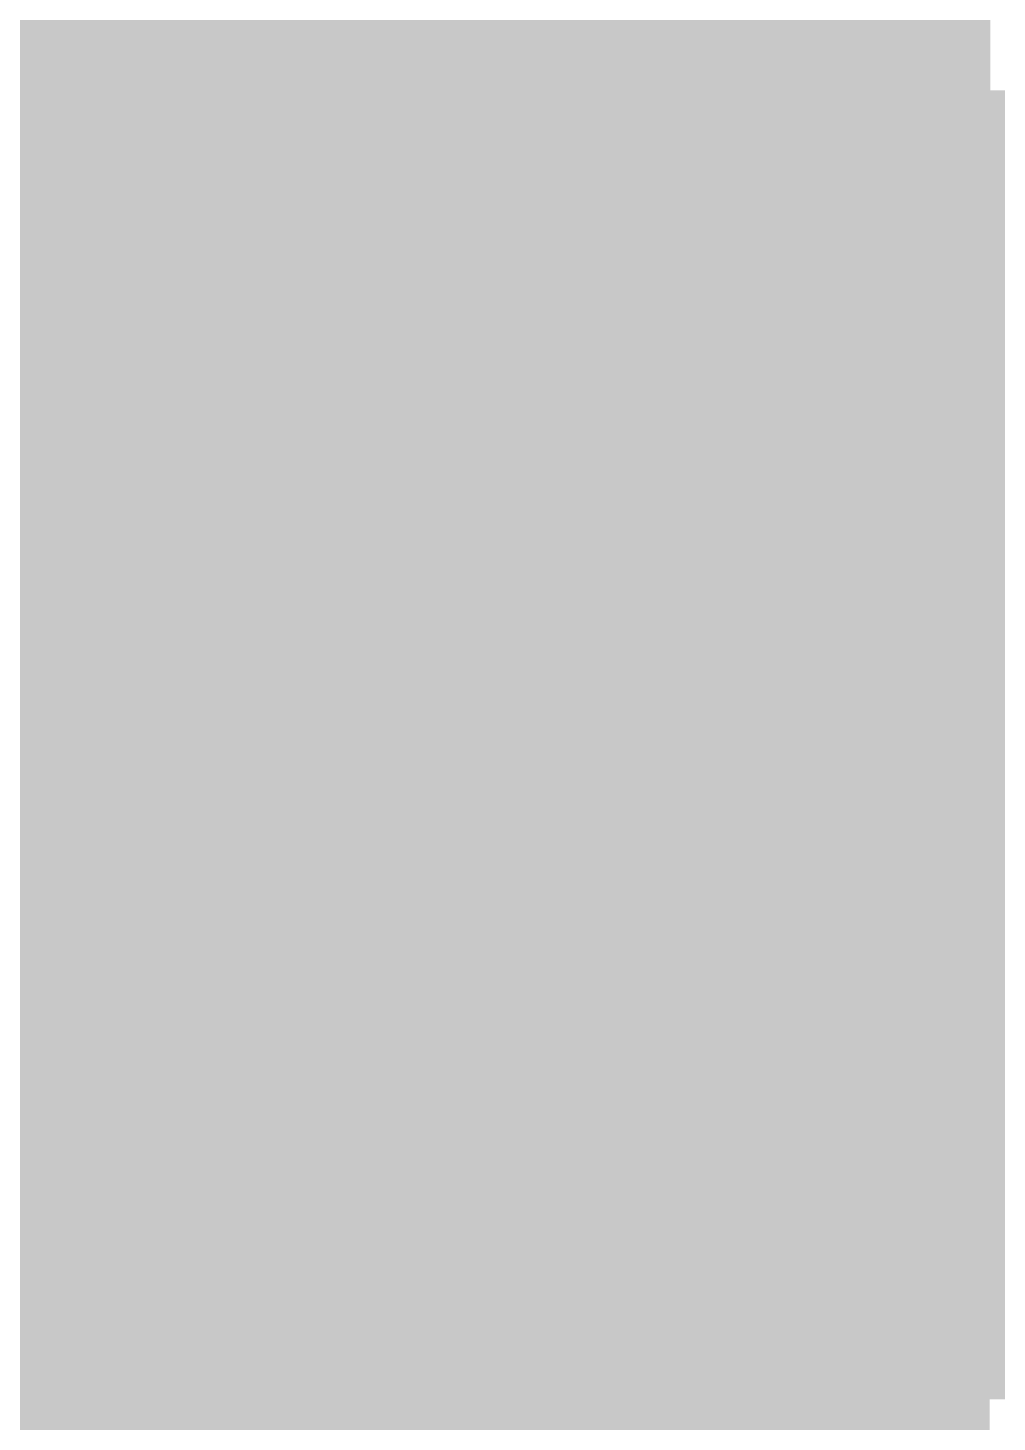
# Model space of a CAD drawing. Header units: inches. Extents: x 267136 to 306747, y 5028981 to 5062930.
# Drawn here: x 299062 to 301891, y 5039943 to 5044012 of the extents above; entities that cross this region are included whole.
import ezdxf

# ---------------------------------------------------------------- set-up
doc = ezdxf.new("R2010")
doc.units = ezdxf.units.IN
doc.header["$MEASUREMENT"] = 0

msp = doc.modelspace()

# ---------------------------------------------------------------- hatches: boundary and pattern name
for points in [[(299430.441, 5043831.078), (299397.898, 5043831.106), (299332.812, 5043831.162), (299267.727, 5043831.219), (299202.641, 5043831.277), (299137.556, 5043831.335), (299072.47, 5043831.395), (299007.385, 5043831.454), (298942.299, 5043831.515), (298942.364, 5043900.972), (298942.45, 5043993.581), (298942.537, 5044086.19), (298942.624, 5044178.8), (299007.706, 5044178.739), (299072.787, 5044178.679), (299137.869, 5044178.62), (299268.033, 5044178.504), (299398.197, 5044178.39), (299430.738, 5044178.363), (299430.659, 5044085.753), (299430.58, 5043993.144), (299430.5, 5043900.535), (299430.441, 5043831.078)], [(299918.583, 5043830.679), (299853.497, 5043830.73), (299788.411, 5043830.781), (299723.326, 5043830.834), (299658.24, 5043830.887), (299593.155, 5043830.94), (299528.069, 5043830.995), (299462.984, 5043831.05), (299430.441, 5043831.078), (299430.5, 5043900.535), (299430.58, 5043993.144), (299430.659, 5044085.753), (299430.738, 5044178.363), (299463.279, 5044178.335), (299593.443, 5044178.225), (299658.525, 5044178.172), (299723.607, 5044178.118), (299853.771, 5044178.014), (299918.853, 5044177.963), (299918.709, 5043992.745), (299918.637, 5043900.135), (299918.583, 5043830.679)], [(300406.724, 5043830.318), (300374.182, 5043830.341), (300309.096, 5043830.387), (300244.01, 5043830.434), (300178.925, 5043830.481), (300113.839, 5043830.53), (300048.754, 5043830.579), (299983.668, 5043830.628), (299918.583, 5043830.679), (299918.637, 5043900.135), (299918.709, 5043992.745), (299918.853, 5044177.963), (299983.935, 5044177.913), (300049.017, 5044177.864), (300114.099, 5044177.814), (300179.181, 5044177.766), (300374.427, 5044177.625), (300406.968, 5044177.603), (300406.903, 5044084.993), (300406.773, 5043899.775), (300406.724, 5043830.318)], [(300894.866, 5043829.995), (300829.78, 5043830.035), (300764.695, 5043830.077), (300699.609, 5043830.119), (300634.524, 5043830.162), (300569.438, 5043830.206), (300504.353, 5043830.25), (300439.267, 5043830.295), (300406.724, 5043830.318), (300406.773, 5043899.775), (300406.903, 5044084.993), (300406.968, 5044177.603), (300439.509, 5044177.58), (300504.591, 5044177.535), (300569.672, 5044177.49), (300699.836, 5044177.404), (300830, 5044177.32), (300895.083, 5044177.279), (300894.909, 5043899.452), (300894.866, 5043829.995)], [(301383.008, 5043829.71), (301350.465, 5043829.727), (301285.379, 5043829.764), (301220.294, 5043829.8), (301155.208, 5043829.838), (301090.123, 5043829.876), (301025.037, 5043829.915), (300959.952, 5043829.954), (300894.866, 5043829.995), (300894.909, 5043899.452), (300895.083, 5044177.279), (300960.165, 5044177.239), (301025.246, 5044177.2), (301090.328, 5044177.161), (301220.492, 5044177.085), (301285.574, 5044177.048), (301383.197, 5044176.994), (301383.146, 5044084.385), (301383.046, 5043899.167), (301383.008, 5043829.71)], [(301871.149, 5043829.463), (301806.064, 5043829.493), (301740.979, 5043829.525), (301675.893, 5043829.557), (301610.807, 5043829.59), (301545.722, 5043829.623), (301480.636, 5043829.657), (301415.551, 5043829.692), (301383.008, 5043829.71), (301383.046, 5043899.167), (301383.146, 5044084.385), (301383.197, 5044176.994), (301415.738, 5044176.977), (301480.82, 5044176.942), (301545.902, 5044176.908), (301676.066, 5044176.842), (301806.23, 5044176.778), (301871.312, 5044176.747), (301871.269, 5044084.138), (301871.225, 5043991.529), (301871.182, 5043898.919), (301871.149, 5043829.463)], [(299430.144, 5043483.793), (299397.599, 5043483.821), (299332.51, 5043483.877), (299267.421, 5043483.935), (299202.331, 5043483.992), (299072.153, 5043484.11), (298941.975, 5043484.23), (298942.018, 5043530.535), (298942.104, 5043623.144), (298942.278, 5043808.362), (298942.299, 5043831.515), (299007.385, 5043831.454), (299072.47, 5043831.395), (299137.556, 5043831.335), (299202.641, 5043831.277), (299267.727, 5043831.219), (299332.812, 5043831.162), (299397.898, 5043831.106), (299430.441, 5043831.078), (299430.421, 5043807.925), (299430.342, 5043715.316), (299430.262, 5043622.707), (299430.183, 5043530.098), (299430.144, 5043483.793)], [(299918.312, 5043483.394), (299853.223, 5043483.445), (299723.045, 5043483.549), (299657.956, 5043483.602), (299592.866, 5043483.656), (299527.777, 5043483.71), (299462.688, 5043483.765), (299430.144, 5043483.793), (299430.183, 5043530.098), (299430.262, 5043622.707), (299430.342, 5043715.316), (299430.421, 5043807.925), (299430.441, 5043831.078), (299462.984, 5043831.05), (299528.069, 5043830.995), (299593.155, 5043830.94), (299658.24, 5043830.887), (299723.326, 5043830.834), (299788.411, 5043830.781), (299918.583, 5043830.679), (299918.564, 5043807.526), (299918.348, 5043529.699), (299918.312, 5043483.394)], [(300406.481, 5043483.033), (300373.937, 5043483.056), (300308.847, 5043483.102), (300243.758, 5043483.149), (300113.58, 5043483.245), (300048.49, 5043483.294), (299918.312, 5043483.394), (299918.348, 5043529.699), (299918.564, 5043807.526), (299918.583, 5043830.679), (299983.668, 5043830.628), (300048.754, 5043830.579), (300113.839, 5043830.53), (300178.925, 5043830.481), (300244.01, 5043830.434), (300309.096, 5043830.387), (300374.182, 5043830.341), (300406.724, 5043830.318), (300406.708, 5043807.165), (300406.578, 5043621.947), (300406.514, 5043529.338), (300406.481, 5043483.033)], [(300894.65, 5043482.71), (300829.561, 5043482.751), (300764.472, 5043482.792), (300699.382, 5043482.835), (300634.293, 5043482.877), (300504.115, 5043482.965), (300439.025, 5043483.01), (300406.481, 5043483.033), (300406.514, 5043529.338), (300406.578, 5043621.947), (300406.708, 5043807.165), (300406.724, 5043830.318), (300439.267, 5043830.295), (300504.353, 5043830.25), (300569.438, 5043830.206), (300634.524, 5043830.162), (300699.609, 5043830.119), (300764.695, 5043830.077), (300829.78, 5043830.035), (300894.866, 5043829.995), (300894.852, 5043806.842), (300894.736, 5043621.624), (300894.679, 5043529.015), (300894.65, 5043482.71)], [(301382.818, 5043482.425), (301350.274, 5043482.443), (301285.185, 5043482.479), (301220.096, 5043482.516), (301155.006, 5043482.553), (301089.917, 5043482.592), (301024.828, 5043482.63), (300894.65, 5043482.71), (300894.679, 5043529.015), (300894.736, 5043621.624), (300894.852, 5043806.842), (300894.866, 5043829.995), (300959.952, 5043829.954), (301025.037, 5043829.915), (301090.123, 5043829.876), (301155.208, 5043829.838), (301220.294, 5043829.8), (301285.379, 5043829.764), (301350.465, 5043829.727), (301383.008, 5043829.71), (301382.995, 5043806.557), (301382.945, 5043713.948), (301382.894, 5043621.339), (301382.844, 5043528.729), (301382.818, 5043482.425)], [(301870.987, 5043482.178), (301805.898, 5043482.209), (301740.809, 5043482.24), (301675.72, 5043482.272), (301545.542, 5043482.338), (301480.452, 5043482.373), (301415.363, 5043482.407), (301382.818, 5043482.425), (301382.844, 5043528.729), (301382.894, 5043621.339), (301382.945, 5043713.948), (301382.995, 5043806.557), (301383.008, 5043829.71), (301415.551, 5043829.692), (301480.636, 5043829.657), (301545.722, 5043829.623), (301610.807, 5043829.59), (301675.893, 5043829.557), (301740.979, 5043829.525), (301806.064, 5043829.493), (301871.149, 5043829.463), (301871.139, 5043806.31), (301871.096, 5043713.701), (301871.052, 5043621.092), (301871.009, 5043528.483), (301870.987, 5043482.178)], [(302359.156, 5043481.969), (302326.611, 5043481.982), (302196.433, 5043482.034), (302001.166, 5043482.118), (301936.077, 5043482.148), (301870.987, 5043482.178), (301871.009, 5043528.483), (301871.052, 5043621.092), (301871.096, 5043713.701), (301871.139, 5043806.31), (301871.149, 5043829.463), (302001.321, 5043829.403), (302066.406, 5043829.375), (302131.492, 5043829.346), (302196.577, 5043829.319), (302261.663, 5043829.292), (302326.749, 5043829.266), (302359.292, 5043829.254), (302359.282, 5043806.101), (302359.174, 5043528.274), (302359.156, 5043481.969)], [(299429.846, 5043136.509), (299397.3, 5043136.537), (299332.207, 5043136.593), (299267.114, 5043136.65), (299202.021, 5043136.708), (299136.929, 5043136.766), (299071.836, 5043136.825), (299006.743, 5043136.885), (298941.65, 5043136.946), (298941.672, 5043160.098), (298941.758, 5043252.707), (298941.845, 5043345.316), (298941.931, 5043437.926), (298941.975, 5043484.23), (299072.153, 5043484.11), (299202.331, 5043483.992), (299267.421, 5043483.935), (299332.51, 5043483.877), (299397.599, 5043483.821), (299430.144, 5043483.793), (299430.104, 5043437.489), (299430.024, 5043344.879), (299429.866, 5043159.661), (299429.846, 5043136.509)], [(299918.042, 5043136.11), (299852.949, 5043136.161), (299787.856, 5043136.212), (299722.764, 5043136.265), (299592.578, 5043136.371), (299527.485, 5043136.426), (299462.393, 5043136.481), (299429.846, 5043136.509), (299429.866, 5043159.661), (299430.024, 5043344.879), (299430.104, 5043437.489), (299430.144, 5043483.793), (299462.688, 5043483.765), (299527.777, 5043483.71), (299592.866, 5043483.656), (299657.956, 5043483.602), (299723.045, 5043483.549), (299853.223, 5043483.445), (299918.312, 5043483.394), (299918.276, 5043437.089), (299918.06, 5043159.262), (299918.042, 5043136.11)], [(300406.238, 5043135.749), (300373.691, 5043135.771), (300308.599, 5043135.818), (300178.413, 5043135.912), (300113.32, 5043135.961), (300048.228, 5043136.01), (299983.135, 5043136.059), (299918.042, 5043136.11), (299918.06, 5043159.262), (299918.276, 5043437.089), (299918.312, 5043483.394), (300048.49, 5043483.294), (300113.58, 5043483.245), (300243.758, 5043483.149), (300308.847, 5043483.102), (300373.937, 5043483.056), (300406.481, 5043483.033), (300406.449, 5043436.729), (300406.384, 5043344.119), (300406.254, 5043158.901), (300406.238, 5043135.749)], [(300894.434, 5043135.426), (300829.341, 5043135.467), (300764.248, 5043135.508), (300699.155, 5043135.55), (300634.062, 5043135.593), (300568.97, 5043135.637), (300503.877, 5043135.681), (300438.784, 5043135.726), (300406.238, 5043135.749), (300406.254, 5043158.901), (300406.384, 5043344.119), (300406.449, 5043436.729), (300406.481, 5043483.033), (300439.025, 5043483.01), (300504.115, 5043482.965), (300634.293, 5043482.877), (300699.382, 5043482.835), (300764.472, 5043482.792), (300894.65, 5043482.71), (300894.621, 5043436.406), (300894.563, 5043343.796), (300894.505, 5043251.187), (300894.448, 5043158.578), (300894.434, 5043135.426)], [(301382.629, 5043135.141), (301350.083, 5043135.158), (301284.99, 5043135.195), (301219.897, 5043135.231), (301154.805, 5043135.269), (301089.712, 5043135.307), (300959.526, 5043135.385), (300894.434, 5043135.426), (300894.448, 5043158.578), (300894.505, 5043251.187), (300894.563, 5043343.796), (300894.621, 5043436.406), (300894.65, 5043482.71), (301024.828, 5043482.63), (301089.917, 5043482.592), (301155.006, 5043482.553), (301220.096, 5043482.516), (301285.185, 5043482.479), (301350.274, 5043482.443), (301382.818, 5043482.425), (301382.793, 5043436.12), (301382.743, 5043343.511), (301382.692, 5043250.902), (301382.642, 5043158.293), (301382.629, 5043135.141)], [(301870.825, 5043134.894), (301805.732, 5043134.924), (301740.64, 5043134.956), (301675.547, 5043134.988), (301545.361, 5043135.054), (301480.269, 5043135.088), (301415.176, 5043135.123), (301382.629, 5043135.141), (301382.642, 5043158.293), (301382.692, 5043250.902), (301382.743, 5043343.511), (301382.793, 5043436.12), (301382.818, 5043482.425), (301415.363, 5043482.407), (301480.452, 5043482.373), (301545.542, 5043482.338), (301675.72, 5043482.272), (301740.809, 5043482.24), (301870.987, 5043482.178), (301870.966, 5043435.873), (301870.922, 5043343.264), (301870.836, 5043158.046), (301870.825, 5043134.894)], [(302359.021, 5043134.685), (302326.475, 5043134.697), (302261.382, 5043134.723), (302131.196, 5043134.777), (302066.104, 5043134.805), (302001.011, 5043134.834), (301870.825, 5043134.894), (301870.836, 5043158.046), (301870.922, 5043343.264), (301870.966, 5043435.873), (301870.987, 5043482.178), (301936.077, 5043482.148), (302001.166, 5043482.118), (302196.433, 5043482.034), (302326.611, 5043481.982), (302359.156, 5043481.969), (302359.138, 5043435.664), (302359.03, 5043157.837), (302359.021, 5043134.685)], [(299429.549, 5042789.225), (299397, 5042789.252), (299266.808, 5042789.366), (299201.711, 5042789.424), (299136.615, 5042789.482), (299071.519, 5042789.541), (299006.422, 5042789.601), (298941.326, 5042789.662), (298941.412, 5042882.271), (298941.499, 5042974.88), (298941.585, 5043067.489), (298941.65, 5043136.946), (299006.743, 5043136.885), (299071.836, 5043136.825), (299136.929, 5043136.766), (299202.021, 5043136.708), (299267.114, 5043136.65), (299332.207, 5043136.593), (299397.3, 5043136.537), (299429.846, 5043136.509), (299429.787, 5043067.052), (299429.707, 5042974.443), (299429.628, 5042881.833), (299429.549, 5042789.225)], [(299917.771, 5042788.825), (299852.675, 5042788.876), (299787.579, 5042788.928), (299722.482, 5042788.98), (299657.386, 5042789.034), (299592.29, 5042789.087), (299527.193, 5042789.142), (299462.097, 5042789.197), (299429.549, 5042789.225), (299429.628, 5042881.833), (299429.707, 5042974.443), (299429.787, 5043067.052), (299429.846, 5043136.509), (299462.393, 5043136.481), (299527.485, 5043136.426), (299592.578, 5043136.371), (299722.764, 5043136.265), (299787.856, 5043136.212), (299918.042, 5043136.11), (299917.988, 5043066.653), (299917.916, 5042974.043), (299917.844, 5042881.435), (299917.771, 5042788.825)], [(300405.995, 5042788.464), (300373.446, 5042788.487), (300308.35, 5042788.534), (300243.253, 5042788.581), (300178.157, 5042788.628), (300113.061, 5042788.676), (300047.964, 5042788.726), (299982.868, 5042788.775), (299917.771, 5042788.825), (299917.844, 5042881.435), (299917.916, 5042974.043), (299917.988, 5043066.653), (299918.042, 5043136.11), (299983.135, 5043136.059), (300048.228, 5043136.01), (300113.32, 5043135.961), (300178.413, 5043135.912), (300308.599, 5043135.818), (300373.691, 5043135.771), (300406.238, 5043135.749), (300406.189, 5043066.292), (300406.124, 5042973.683), (300406.059, 5042881.073), (300405.995, 5042788.464)], [(300894.217, 5042788.141), (300829.121, 5042788.182), (300764.024, 5042788.224), (300698.928, 5042788.266), (300633.832, 5042788.309), (300568.735, 5042788.353), (300503.639, 5042788.396), (300438.542, 5042788.441), (300405.995, 5042788.464), (300406.059, 5042881.073), (300406.124, 5042973.683), (300406.189, 5043066.292), (300406.238, 5043135.749), (300438.784, 5043135.726), (300503.877, 5043135.681), (300568.97, 5043135.637), (300634.062, 5043135.593), (300699.155, 5043135.55), (300764.248, 5043135.508), (300894.434, 5043135.426), (300894.39, 5043065.969), (300894.333, 5042973.359), (300894.217, 5042788.141)], [(301382.44, 5042787.856), (301349.892, 5042787.874), (301284.795, 5042787.91), (301154.603, 5042787.984), (301089.506, 5042788.023), (301024.41, 5042788.062), (300959.313, 5042788.101), (300894.217, 5042788.141), (300894.333, 5042973.359), (300894.39, 5043065.969), (300894.434, 5043135.426), (300959.526, 5043135.385), (301089.712, 5043135.307), (301154.805, 5043135.269), (301219.897, 5043135.231), (301284.99, 5043135.195), (301350.083, 5043135.158), (301382.629, 5043135.141), (301382.591, 5043065.684), (301382.541, 5042973.075), (301382.491, 5042880.465), (301382.44, 5042787.856)], [(301870.663, 5042787.609), (301805.566, 5042787.64), (301740.47, 5042787.671), (301675.374, 5042787.704), (301610.277, 5042787.736), (301545.181, 5042787.77), (301480.084, 5042787.804), (301414.988, 5042787.839), (301382.44, 5042787.856), (301382.491, 5042880.465), (301382.541, 5042973.075), (301382.591, 5043065.684), (301382.629, 5043135.141), (301415.176, 5043135.123), (301480.269, 5043135.088), (301545.361, 5043135.054), (301675.547, 5043134.988), (301740.64, 5043134.956), (301805.732, 5043134.924), (301870.825, 5043134.894), (301870.792, 5043065.437), (301870.75, 5042972.828), (301870.706, 5042880.218), (301870.663, 5042787.609)], [(302358.886, 5042787.4), (302326.337, 5042787.413), (302261.241, 5042787.439), (302196.145, 5042787.466), (302131.048, 5042787.493), (302065.952, 5042787.521), (302000.855, 5042787.55), (301935.759, 5042787.579), (301870.663, 5042787.609), (301870.706, 5042880.218), (301870.75, 5042972.828), (301870.792, 5043065.437), (301870.825, 5043134.894), (302001.011, 5043134.834), (302066.104, 5043134.805), (302131.196, 5043134.777), (302261.382, 5043134.723), (302326.475, 5043134.697), (302359.021, 5043134.685), (302358.994, 5043065.228), (302358.958, 5042972.619), (302358.922, 5042880.009), (302358.886, 5042787.4)], [(299429.251, 5042441.94), (299396.701, 5042441.968), (299266.501, 5042442.082), (299201.401, 5042442.14), (299136.302, 5042442.198), (299071.201, 5042442.257), (299006.102, 5042442.317), (298941.001, 5042442.377), (298941.066, 5042511.834), (298941.24, 5042697.052), (298941.326, 5042789.662), (299006.422, 5042789.601), (299071.519, 5042789.541), (299136.615, 5042789.482), (299201.711, 5042789.424), (299266.808, 5042789.366), (299397, 5042789.252), (299429.549, 5042789.225), (299429.469, 5042696.615), (299429.311, 5042511.397), (299429.251, 5042441.94)], [(299917.501, 5042441.542), (299852.401, 5042441.592), (299722.201, 5042441.696), (299657.101, 5042441.75), (299592.001, 5042441.803), (299526.901, 5042441.857), (299461.801, 5042441.913), (299429.251, 5042441.94), (299429.311, 5042511.397), (299429.469, 5042696.615), (299429.549, 5042789.225), (299462.097, 5042789.197), (299527.193, 5042789.142), (299592.29, 5042789.087), (299657.386, 5042789.034), (299722.482, 5042788.98), (299787.579, 5042788.928), (299852.675, 5042788.876), (299917.771, 5042788.825), (299917.555, 5042510.998), (299917.501, 5042441.542)], [(300405.751, 5042441.18), (300373.201, 5042441.203), (300308.101, 5042441.25), (300243.001, 5042441.296), (300177.901, 5042441.344), (300112.801, 5042441.393), (300047.701, 5042441.441), (299982.601, 5042441.491), (299917.501, 5042441.542), (299917.555, 5042510.998), (299917.771, 5042788.825), (299982.868, 5042788.775), (300047.964, 5042788.726), (300113.061, 5042788.676), (300178.157, 5042788.628), (300243.253, 5042788.581), (300308.35, 5042788.534), (300373.446, 5042788.487), (300405.995, 5042788.464), (300405.865, 5042603.246), (300405.8, 5042510.637), (300405.751, 5042441.18)], [(300894.001, 5042440.857), (300828.901, 5042440.898), (300698.701, 5042440.982), (300568.501, 5042441.068), (300438.301, 5042441.158), (300405.751, 5042441.18), (300405.8, 5042510.637), (300405.93, 5042695.855), (300405.995, 5042788.464), (300438.542, 5042788.441), (300503.639, 5042788.396), (300568.735, 5042788.353), (300633.832, 5042788.309), (300698.928, 5042788.266), (300764.024, 5042788.224), (300829.121, 5042788.182), (300894.217, 5042788.141), (300894.16, 5042695.532), (300894.044, 5042510.314), (300894.001, 5042440.857)], [(301382.251, 5042440.572), (301349.701, 5042440.59), (301284.601, 5042440.626), (301219.501, 5042440.663), (301089.301, 5042440.739), (300959.101, 5042440.817), (300894.001, 5042440.857), (300894.044, 5042510.314), (300894.16, 5042695.532), (300894.217, 5042788.141), (300959.313, 5042788.101), (301024.41, 5042788.062), (301089.506, 5042788.023), (301154.603, 5042787.984), (301284.795, 5042787.91), (301349.892, 5042787.874), (301382.44, 5042787.856), (301382.39, 5042695.247), (301382.339, 5042602.638), (301382.289, 5042510.029), (301382.251, 5042440.572)], [(301870.501, 5042440.325), (301805.401, 5042440.356), (301740.301, 5042440.387), (301675.201, 5042440.419), (301610.101, 5042440.452), (301479.901, 5042440.52), (301414.801, 5042440.555), (301382.251, 5042440.572), (301382.289, 5042510.029), (301382.339, 5042602.638), (301382.39, 5042695.247), (301382.44, 5042787.856), (301414.988, 5042787.839), (301480.084, 5042787.804), (301545.181, 5042787.77), (301610.277, 5042787.736), (301675.374, 5042787.704), (301740.47, 5042787.671), (301805.566, 5042787.64), (301870.663, 5042787.609), (301870.577, 5042602.391), (301870.533, 5042509.782), (301870.501, 5042440.325)], [(302358.75, 5042440.116), (302326.201, 5042440.129), (302261.101, 5042440.155), (302196, 5042440.182), (302130.901, 5042440.209), (302065.801, 5042440.237), (301935.601, 5042440.295), (301870.501, 5042440.325), (301870.533, 5042509.782), (301870.577, 5042602.391), (301870.663, 5042787.609), (301935.759, 5042787.579), (302000.855, 5042787.55), (302065.952, 5042787.521), (302131.048, 5042787.493), (302196.145, 5042787.466), (302261.241, 5042787.439), (302326.337, 5042787.413), (302358.886, 5042787.4), (302358.85, 5042694.791), (302358.813, 5042602.182), (302358.778, 5042509.573), (302358.75, 5042440.116)], [(299428.954, 5042094.657), (299396.402, 5042094.685), (299331.299, 5042094.741), (299266.195, 5042094.798), (299201.092, 5042094.856), (299135.988, 5042094.914), (299070.884, 5042094.973), (299005.781, 5042095.033), (298940.677, 5042095.094), (298940.72, 5042141.398), (298940.807, 5042234.007), (298940.893, 5042326.616), (298940.98, 5042419.225), (298941.001, 5042442.377), (299006.102, 5042442.317), (299071.201, 5042442.257), (299136.302, 5042442.198), (299201.401, 5042442.14), (299266.501, 5042442.082), (299396.701, 5042441.968), (299429.251, 5042441.94), (299429.232, 5042418.788), (299429.152, 5042326.179), (299428.994, 5042140.961), (299428.954, 5042094.657)], [(299917.231, 5042094.257), (299852.127, 5042094.309), (299787.024, 5042094.36), (299721.92, 5042094.413), (299656.817, 5042094.466), (299526.609, 5042094.574), (299461.506, 5042094.629), (299428.954, 5042094.657), (299428.994, 5042140.961), (299429.152, 5042326.179), (299429.232, 5042418.788), (299429.251, 5042441.94), (299461.801, 5042441.913), (299526.901, 5042441.857), (299592.001, 5042441.803), (299657.101, 5042441.75), (299722.201, 5042441.696), (299852.401, 5042441.592), (299917.501, 5042441.542), (299917.483, 5042418.389), (299917.267, 5042140.562), (299917.231, 5042094.257)], [(300405.508, 5042093.896), (300372.956, 5042093.919), (300307.853, 5042093.966), (300242.749, 5042094.013), (300177.646, 5042094.06), (300112.542, 5042094.108), (300047.438, 5042094.158), (299982.334, 5042094.207), (299917.231, 5042094.257), (299917.267, 5042140.562), (299917.483, 5042418.389), (299917.501, 5042441.542), (299982.601, 5042441.491), (300047.701, 5042441.441), (300112.801, 5042441.393), (300177.901, 5042441.344), (300243.001, 5042441.296), (300308.101, 5042441.25), (300373.201, 5042441.203), (300405.751, 5042441.18), (300405.735, 5042418.028), (300405.605, 5042232.81), (300405.541, 5042140.201), (300405.508, 5042093.896)], [(300893.785, 5042093.573), (300828.681, 5042093.614), (300763.578, 5042093.656), (300698.474, 5042093.698), (300633.371, 5042093.741), (300503.163, 5042093.829), (300438.06, 5042093.874), (300405.508, 5042093.896), (300405.541, 5042140.201), (300405.605, 5042232.81), (300405.735, 5042418.028), (300405.751, 5042441.18), (300438.301, 5042441.158), (300568.501, 5042441.068), (300698.701, 5042440.982), (300828.901, 5042440.898), (300894.001, 5042440.857), (300893.987, 5042417.705), (300893.813, 5042139.878), (300893.785, 5042093.573)], [(301382.062, 5042093.289), (301349.51, 5042093.306), (301284.406, 5042093.342), (301219.303, 5042093.379), (301154.199, 5042093.417), (301089.096, 5042093.455), (300958.888, 5042093.533), (300893.785, 5042093.573), (300893.813, 5042139.878), (300893.987, 5042417.705), (300894.001, 5042440.857), (300959.101, 5042440.817), (301089.301, 5042440.739), (301219.501, 5042440.663), (301284.601, 5042440.626), (301349.701, 5042440.59), (301382.251, 5042440.572), (301382.238, 5042417.42), (301382.188, 5042324.811), (301382.137, 5042232.202), (301382.087, 5042139.593), (301382.062, 5042093.289)], [(301870.338, 5042093.042), (301805.235, 5042093.072), (301740.131, 5042093.104), (301675.028, 5042093.136), (301609.924, 5042093.168), (301544.821, 5042093.202), (301479.717, 5042093.236), (301414.613, 5042093.271), (301382.062, 5042093.289), (301382.087, 5042139.593), (301382.137, 5042232.202), (301382.188, 5042324.811), (301382.238, 5042417.42), (301382.251, 5042440.572), (301414.801, 5042440.555), (301479.901, 5042440.52), (301610.101, 5042440.452), (301675.201, 5042440.419), (301740.301, 5042440.387), (301870.501, 5042440.325), (301870.49, 5042417.173), (301870.447, 5042324.564), (301870.403, 5042231.955), (301870.36, 5042139.346), (301870.338, 5042093.042)], [(302358.616, 5042092.833), (302326.063, 5042092.845), (302260.96, 5042092.871), (302195.856, 5042092.898), (302130.753, 5042092.925), (302065.649, 5042092.953), (302000.546, 5042092.982), (301935.442, 5042093.011), (301870.338, 5042093.042), (301870.36, 5042139.346), (301870.403, 5042231.955), (301870.447, 5042324.564), (301870.49, 5042417.173), (301870.501, 5042440.325), (301935.601, 5042440.295), (302065.801, 5042440.237), (302130.901, 5042440.209), (302196, 5042440.182), (302261.101, 5042440.155), (302326.201, 5042440.129), (302358.75, 5042440.116), (302358.742, 5042416.964), (302358.706, 5042324.355), (302358.669, 5042231.746), (302358.633, 5042139.137), (302358.616, 5042092.833)], [(299428.657, 5041747.373), (299396.103, 5041747.401), (299330.996, 5041747.457), (299265.889, 5041747.514), (299200.781, 5041747.572), (299135.674, 5041747.63), (299070.567, 5041747.689), (299005.46, 5041747.75), (298940.353, 5041747.81), (298940.375, 5041770.962), (298940.547, 5041956.18), (298940.634, 5042048.789), (298940.677, 5042095.094), (299005.781, 5042095.033), (299070.884, 5042094.973), (299135.988, 5042094.914), (299201.092, 5042094.856), (299266.195, 5042094.798), (299331.299, 5042094.741), (299396.402, 5042094.685), (299428.954, 5042094.657), (299428.915, 5042048.352), (299428.835, 5041955.743), (299428.677, 5041770.525), (299428.657, 5041747.373)], [(299916.961, 5041746.974), (299851.854, 5041747.025), (299786.746, 5041747.077), (299721.639, 5041747.129), (299656.532, 5041747.182), (299526.318, 5041747.29), (299461.21, 5041747.345), (299428.657, 5041747.373), (299428.677, 5041770.525), (299428.835, 5041955.743), (299428.915, 5042048.352), (299428.954, 5042094.657), (299461.506, 5042094.629), (299526.609, 5042094.574), (299656.817, 5042094.466), (299721.92, 5042094.413), (299787.024, 5042094.36), (299852.127, 5042094.309), (299917.231, 5042094.257), (299917.195, 5042047.953), (299916.979, 5041770.126), (299916.961, 5041746.974)], [(300405.265, 5041746.613), (300372.711, 5041746.636), (300307.604, 5041746.682), (300177.39, 5041746.776), (300112.282, 5041746.825), (299982.068, 5041746.923), (299916.961, 5041746.974), (299916.979, 5041770.126), (299917.195, 5042047.953), (299917.231, 5042094.257), (299982.334, 5042094.207), (300047.438, 5042094.158), (300112.542, 5042094.108), (300177.646, 5042094.06), (300242.749, 5042094.013), (300307.853, 5042093.966), (300372.956, 5042093.919), (300405.508, 5042093.896), (300405.476, 5042047.592), (300405.346, 5041862.374), (300405.281, 5041769.765), (300405.265, 5041746.613)], [(300893.568, 5041746.29), (300828.461, 5041746.331), (300763.354, 5041746.372), (300633.14, 5041746.458), (300568.033, 5041746.501), (300502.925, 5041746.545), (300437.818, 5041746.59), (300405.265, 5041746.613), (300405.281, 5041769.765), (300405.411, 5041954.983), (300405.476, 5042047.592), (300405.508, 5042093.896), (300438.06, 5042093.874), (300503.163, 5042093.829), (300633.371, 5042093.741), (300698.474, 5042093.698), (300763.578, 5042093.656), (300828.681, 5042093.614), (300893.785, 5042093.573), (300893.756, 5042047.269), (300893.698, 5041954.66), (300893.641, 5041862.051), (300893.583, 5041769.442), (300893.568, 5041746.29)], [(301381.873, 5041746.005), (301349.319, 5041746.022), (301284.212, 5041746.059), (301219.104, 5041746.096), (301153.998, 5041746.133), (301088.89, 5041746.171), (301023.783, 5041746.21), (300958.676, 5041746.25), (300893.568, 5041746.29), (300893.583, 5041769.442), (300893.641, 5041862.051), (300893.698, 5041954.66), (300893.756, 5042047.269), (300893.785, 5042093.573), (300958.888, 5042093.533), (301089.096, 5042093.455), (301154.199, 5042093.417), (301219.303, 5042093.379), (301284.406, 5042093.342), (301349.51, 5042093.306), (301382.062, 5042093.289), (301382.037, 5042046.984), (301381.986, 5041954.375), (301381.936, 5041861.766), (301381.885, 5041769.157), (301381.873, 5041746.005)], [(301870.176, 5041745.758), (301805.069, 5041745.789), (301739.962, 5041745.82), (301674.855, 5041745.852), (301544.641, 5041745.918), (301479.533, 5041745.952), (301414.426, 5041745.987), (301381.873, 5041746.005), (301381.885, 5041769.157), (301381.936, 5041861.766), (301381.986, 5041954.375), (301382.037, 5042046.984), (301382.062, 5042093.289), (301414.613, 5042093.271), (301479.717, 5042093.236), (301544.821, 5042093.202), (301609.924, 5042093.168), (301675.028, 5042093.136), (301740.131, 5042093.104), (301805.235, 5042093.072), (301870.338, 5042093.042), (301870.317, 5042046.737), (301870.274, 5041954.128), (301870.23, 5041861.519), (301870.187, 5041768.91), (301870.176, 5041745.758)], [(302358.48, 5041745.549), (302325.927, 5041745.562), (302260.819, 5041745.587), (302195.712, 5041745.614), (302130.605, 5041745.642), (302065.498, 5041745.669), (302000.391, 5041745.698), (301935.284, 5041745.728), (301870.176, 5041745.758), (301870.187, 5041768.91), (301870.23, 5041861.519), (301870.274, 5041954.128), (301870.317, 5042046.737), (301870.338, 5042093.042), (301935.442, 5042093.011), (302000.546, 5042092.982), (302065.649, 5042092.953), (302130.753, 5042092.925), (302195.856, 5042092.898), (302260.96, 5042092.871), (302326.063, 5042092.845), (302358.616, 5042092.833), (302358.598, 5042046.528), (302358.562, 5041953.919), (302358.525, 5041861.31), (302358.489, 5041768.701), (302358.48, 5041745.549)], [(299428.359, 5041400.089), (299395.804, 5041400.117), (299330.693, 5041400.174), (299265.583, 5041400.231), (299135.361, 5041400.347), (299070.25, 5041400.406), (299005.139, 5041400.466), (298940.029, 5041400.526), (298940.201, 5041585.744), (298940.288, 5041678.353), (298940.353, 5041747.81), (299005.46, 5041747.75), (299070.567, 5041747.689), (299135.674, 5041747.63), (299200.781, 5041747.572), (299265.889, 5041747.514), (299330.996, 5041747.457), (299396.103, 5041747.401), (299428.657, 5041747.373), (299428.597, 5041677.916), (299428.439, 5041492.698), (299428.359, 5041400.089)], [(299916.69, 5041399.69), (299851.58, 5041399.741), (299721.358, 5041399.845), (299656.247, 5041399.898), (299591.136, 5041399.952), (299526.026, 5041400.006), (299460.915, 5041400.062), (299428.359, 5041400.089), (299428.439, 5041492.698), (299428.597, 5041677.916), (299428.657, 5041747.373), (299461.21, 5041747.345), (299526.318, 5041747.29), (299656.532, 5041747.182), (299721.639, 5041747.129), (299786.746, 5041747.077), (299851.854, 5041747.025), (299916.961, 5041746.974), (299916.907, 5041677.517), (299916.834, 5041584.908), (299916.69, 5041399.69)], [(300405.021, 5041399.33), (300372.466, 5041399.352), (300307.355, 5041399.398), (300242.245, 5041399.445), (300177.134, 5041399.493), (300112.023, 5041399.542), (300046.912, 5041399.59), (299916.69, 5041399.69), (299916.834, 5041584.908), (299916.907, 5041677.517), (299916.961, 5041746.974), (299982.068, 5041746.923), (300112.282, 5041746.825), (300177.39, 5041746.776), (300307.604, 5041746.682), (300372.711, 5041746.636), (300405.265, 5041746.613), (300405.216, 5041677.156), (300405.086, 5041491.938), (300405.021, 5041399.33)], [(300893.353, 5041399.006), (300828.242, 5041399.047), (300698.02, 5041399.131), (300567.798, 5041399.217), (300502.687, 5041399.262), (300437.577, 5041399.307), (300405.021, 5041399.33), (300405.086, 5041491.938), (300405.216, 5041677.156), (300405.265, 5041746.613), (300437.818, 5041746.59), (300502.925, 5041746.545), (300568.033, 5041746.501), (300698.247, 5041746.415), (300763.354, 5041746.372), (300893.568, 5041746.29), (300893.525, 5041676.833), (300893.468, 5041584.224), (300893.41, 5041491.615), (300893.353, 5041399.006)], [(301381.683, 5041398.721), (301349.128, 5041398.739), (301284.017, 5041398.775), (301218.906, 5041398.812), (301153.795, 5041398.85), (301088.685, 5041398.888), (300958.463, 5041398.966), (300893.353, 5041399.006), (300893.41, 5041491.615), (300893.468, 5041584.224), (300893.525, 5041676.833), (300893.568, 5041746.29), (300958.676, 5041746.25), (301023.783, 5041746.21), (301088.89, 5041746.171), (301153.998, 5041746.133), (301219.104, 5041746.096), (301284.212, 5041746.059), (301349.319, 5041746.022), (301381.873, 5041746.005), (301381.834, 5041676.548), (301381.734, 5041491.33), (301381.683, 5041398.721)], [(301870.014, 5041398.474), (301804.903, 5041398.505), (301739.792, 5041398.537), (301674.682, 5041398.568), (301609.571, 5041398.602), (301544.46, 5041398.635), (301479.35, 5041398.669), (301414.239, 5041398.704), (301381.683, 5041398.721), (301381.734, 5041491.33), (301381.834, 5041676.548), (301381.873, 5041746.005), (301414.426, 5041745.987), (301479.533, 5041745.952), (301544.641, 5041745.918), (301674.855, 5041745.852), (301739.962, 5041745.82), (301870.176, 5041745.758), (301870.144, 5041676.301), (301870.058, 5041491.083), (301870.014, 5041398.474)], [(302358.345, 5041398.265), (302325.79, 5041398.278), (302260.679, 5041398.304), (302195.568, 5041398.331), (302130.458, 5041398.358), (302065.347, 5041398.386), (301935.125, 5041398.444), (301870.014, 5041398.474), (301870.058, 5041491.083), (301870.144, 5041676.301), (301870.176, 5041745.758), (301935.284, 5041745.728), (302000.391, 5041745.698), (302065.498, 5041745.669), (302130.605, 5041745.642), (302195.712, 5041745.614), (302260.819, 5041745.587), (302325.927, 5041745.562), (302358.48, 5041745.549), (302358.453, 5041676.092), (302358.345, 5041398.265)], [(299428.062, 5041052.806), (299395.505, 5041052.834), (299330.391, 5041052.891), (299265.276, 5041052.948), (299200.162, 5041053.005), (299135.047, 5041053.064), (299069.933, 5041053.123), (299004.819, 5041053.183), (298939.704, 5041053.243), (298939.769, 5041122.7), (298939.855, 5041215.309), (298939.942, 5041307.917), (298940.029, 5041400.526), (299005.139, 5041400.466), (299070.25, 5041400.406), (299135.361, 5041400.347), (299265.583, 5041400.231), (299330.693, 5041400.174), (299395.804, 5041400.117), (299428.359, 5041400.089), (299428.28, 5041307.48), (299428.201, 5041214.872), (299428.122, 5041122.263), (299428.062, 5041052.806)], [(299916.42, 5041052.407), (299851.306, 5041052.458), (299786.191, 5041052.51), (299721.077, 5041052.562), (299655.963, 5041052.615), (299590.848, 5041052.669), (299525.734, 5041052.723), (299460.619, 5041052.778), (299428.062, 5041052.806), (299428.122, 5041122.263), (299428.201, 5041214.872), (299428.28, 5041307.48), (299428.359, 5041400.089), (299460.915, 5041400.062), (299526.026, 5041400.006), (299591.136, 5041399.952), (299656.247, 5041399.898), (299721.358, 5041399.845), (299851.58, 5041399.741), (299916.69, 5041399.69), (299916.618, 5041307.082), (299916.474, 5041121.864), (299916.42, 5041052.407)], [(300404.778, 5041052.046), (300372.221, 5041052.069), (300307.106, 5041052.115), (300241.992, 5041052.162), (300176.878, 5041052.21), (300111.763, 5041052.258), (300046.649, 5041052.307), (299981.535, 5041052.357), (299916.42, 5041052.407), (299916.474, 5041121.864), (299916.618, 5041307.082), (299916.69, 5041399.69), (300046.912, 5041399.59), (300112.023, 5041399.542), (300177.134, 5041399.493), (300242.245, 5041399.445), (300307.355, 5041399.398), (300372.466, 5041399.352), (300405.021, 5041399.33), (300404.957, 5041306.721), (300404.827, 5041121.503), (300404.778, 5041052.046)], [(300893.136, 5041051.723), (300828.022, 5041051.764), (300762.907, 5041051.806), (300697.793, 5041051.848), (300632.679, 5041051.891), (300567.564, 5041051.934), (300502.45, 5041051.979), (300437.335, 5041052.023), (300404.778, 5041052.046), (300404.827, 5041121.503), (300404.957, 5041306.721), (300405.021, 5041399.33), (300437.577, 5041399.307), (300502.687, 5041399.262), (300567.798, 5041399.217), (300698.02, 5041399.131), (300828.242, 5041399.047), (300893.353, 5041399.006), (300893.295, 5041306.397), (300893.237, 5041213.789), (300893.179, 5041121.18), (300893.136, 5041051.723)], [(301381.494, 5041051.438), (301348.937, 5041051.456), (301283.823, 5041051.492), (301218.708, 5041051.529), (301153.594, 5041051.566), (301088.479, 5041051.604), (301023.365, 5041051.644), (300958.25, 5041051.683), (300893.136, 5041051.723), (300893.179, 5041121.18), (300893.237, 5041213.789), (300893.295, 5041306.397), (300893.353, 5041399.006), (300958.463, 5041398.966), (301088.685, 5041398.888), (301153.795, 5041398.85), (301218.906, 5041398.812), (301284.017, 5041398.775), (301349.128, 5041398.739), (301381.683, 5041398.721), (301381.583, 5041213.503), (301381.532, 5041120.895), (301381.494, 5041051.438)], [(301869.852, 5041051.191), (301804.738, 5041051.222), (301739.624, 5041051.253), (301674.509, 5041051.285), (301609.395, 5041051.318), (301544.28, 5041051.352), (301479.166, 5041051.386), (301414.051, 5041051.42), (301381.494, 5041051.438), (301381.532, 5041120.895), (301381.583, 5041213.503), (301381.683, 5041398.721), (301414.239, 5041398.704), (301479.35, 5041398.669), (301544.46, 5041398.635), (301609.571, 5041398.602), (301674.682, 5041398.568), (301739.792, 5041398.537), (301804.903, 5041398.505), (301870.014, 5041398.474), (301869.928, 5041213.256), (301869.885, 5041120.647), (301869.852, 5041051.191)], [(302358.21, 5041050.982), (302325.653, 5041050.995), (302260.539, 5041051.021), (302195.424, 5041051.047), (302130.31, 5041051.075), (302065.195, 5041051.103), (302000.081, 5041051.131), (301934.966, 5041051.161), (301869.852, 5041051.191), (301869.885, 5041120.647), (301869.971, 5041305.865), (301870.014, 5041398.474), (301935.125, 5041398.444), (302065.347, 5041398.386), (302130.458, 5041398.358), (302195.568, 5041398.331), (302260.679, 5041398.304), (302325.79, 5041398.278), (302358.345, 5041398.265), (302358.237, 5041120.438), (302358.21, 5041050.982)], [(299427.765, 5040705.523), (299395.206, 5040705.551), (299330.088, 5040705.607), (299264.97, 5040705.665), (299199.852, 5040705.722), (299004.498, 5040705.899), (298939.38, 5040705.96), (298939.423, 5040752.265), (298939.51, 5040844.873), (298939.596, 5040937.482), (298939.683, 5041030.091), (298939.704, 5041053.243), (299004.819, 5041053.183), (299069.933, 5041053.123), (299135.047, 5041053.064), (299200.162, 5041053.005), (299265.276, 5041052.948), (299330.391, 5041052.891), (299395.505, 5041052.834), (299428.062, 5041052.806), (299428.042, 5041029.654), (299427.884, 5040844.436), (299427.805, 5040751.828), (299427.765, 5040705.523)], [(299916.15, 5040705.124), (299851.032, 5040705.175), (299720.796, 5040705.279), (299655.678, 5040705.332), (299525.442, 5040705.44), (299460.324, 5040705.495), (299427.765, 5040705.523), (299427.805, 5040751.828), (299427.884, 5040844.436), (299428.042, 5041029.654), (299428.062, 5041052.806), (299460.619, 5041052.778), (299525.734, 5041052.723), (299590.848, 5041052.669), (299655.963, 5041052.615), (299721.077, 5041052.562), (299786.191, 5041052.51), (299851.306, 5041052.458), (299916.42, 5041052.407), (299916.402, 5041029.255), (299916.186, 5040751.428), (299916.15, 5040705.124)], [(300404.535, 5040704.763), (300371.976, 5040704.786), (300306.858, 5040704.832), (300241.74, 5040704.879), (300111.504, 5040704.975), (300046.386, 5040705.024), (299916.15, 5040705.124), (299916.186, 5040751.428), (299916.402, 5041029.255), (299916.42, 5041052.407), (299981.535, 5041052.357), (300046.649, 5041052.307), (300111.763, 5041052.258), (300176.878, 5041052.21), (300241.992, 5041052.162), (300307.106, 5041052.115), (300372.221, 5041052.069), (300404.778, 5041052.046), (300404.762, 5041028.894), (300404.632, 5040843.676), (300404.567, 5040751.067), (300404.535, 5040704.763)], [(300892.92, 5040704.44), (300827.802, 5040704.481), (300762.684, 5040704.522), (300697.566, 5040704.564), (300632.448, 5040704.607), (300502.212, 5040704.695), (300437.094, 5040704.74), (300404.535, 5040704.763), (300404.567, 5040751.067), (300404.697, 5040936.285), (300404.762, 5041028.894), (300404.778, 5041052.046), (300437.335, 5041052.023), (300502.45, 5041051.979), (300567.564, 5041051.934), (300632.679, 5041051.891), (300697.793, 5041051.848), (300762.907, 5041051.806), (300828.022, 5041051.764), (300893.136, 5041051.723), (300893.122, 5041028.571), (300893.006, 5040843.353), (300892.949, 5040750.745), (300892.92, 5040704.44)], [(301381.305, 5040704.155), (301348.746, 5040704.173), (301283.628, 5040704.209), (301153.392, 5040704.283), (301088.274, 5040704.321), (301023.156, 5040704.36), (300892.92, 5040704.44), (300892.949, 5040750.745), (300893.006, 5040843.353), (300893.122, 5041028.571), (300893.136, 5041051.723), (300958.25, 5041051.683), (301023.365, 5041051.644), (301088.479, 5041051.604), (301153.594, 5041051.566), (301218.708, 5041051.529), (301283.823, 5041051.492), (301381.494, 5041051.438), (301381.481, 5041028.286), (301381.381, 5040843.068), (301381.33, 5040750.459), (301381.305, 5040704.155)], [(301869.69, 5040703.908), (301804.572, 5040703.938), (301674.336, 5040704.002), (301544.1, 5040704.068), (301478.982, 5040704.103), (301413.864, 5040704.137), (301381.305, 5040704.155), (301381.33, 5040750.459), (301381.381, 5040843.068), (301381.481, 5041028.286), (301381.494, 5041051.438), (301414.051, 5041051.42), (301479.166, 5041051.386), (301544.28, 5041051.352), (301609.395, 5041051.318), (301674.509, 5041051.285), (301739.624, 5041051.253), (301869.852, 5041051.191), (301869.841, 5041028.039), (301869.755, 5040842.821), (301869.711, 5040750.212), (301869.69, 5040703.908)], [(302358.075, 5040703.699), (302325.516, 5040703.712), (302195.28, 5040703.764), (302065.044, 5040703.82), (301934.808, 5040703.878), (301869.69, 5040703.908), (301869.711, 5040750.212), (301869.755, 5040842.821), (301869.841, 5041028.039), (301869.852, 5041051.191), (301934.966, 5041051.161), (302000.081, 5041051.131), (302065.195, 5041051.103), (302130.31, 5041051.075), (302195.424, 5041051.047), (302260.539, 5041051.021), (302358.21, 5041050.982), (302358.201, 5041027.83), (302358.093, 5040750.003), (302358.075, 5040703.699)], [(299427.468, 5040358.24), (299394.907, 5040358.268), (299329.785, 5040358.325), (299264.664, 5040358.382), (299199.542, 5040358.439), (299134.42, 5040358.498), (299069.299, 5040358.557), (299004.177, 5040358.617), (298939.056, 5040358.677), (298939.077, 5040381.83), (298939.164, 5040474.438), (298939.25, 5040567.047), (298939.337, 5040659.656), (298939.38, 5040705.96), (299004.498, 5040705.899), (299199.852, 5040705.722), (299264.97, 5040705.665), (299330.088, 5040705.607), (299427.765, 5040705.523), (299427.725, 5040659.219), (299427.567, 5040474.001), (299427.488, 5040381.393), (299427.468, 5040358.24)], [(299915.88, 5040357.841), (299850.758, 5040357.892), (299785.636, 5040357.944), (299720.515, 5040357.996), (299655.393, 5040358.049), (299590.272, 5040358.103), (299525.15, 5040358.157), (299460.029, 5040358.212), (299427.468, 5040358.24), (299427.488, 5040381.393), (299427.567, 5040474.001), (299427.725, 5040659.219), (299427.765, 5040705.523), (299460.324, 5040705.495), (299525.442, 5040705.44), (299655.678, 5040705.332), (299720.796, 5040705.279), (299851.032, 5040705.175), (299916.15, 5040705.124), (299916.114, 5040658.82), (299915.898, 5040380.993), (299915.88, 5040357.841)], [(300404.292, 5040357.48), (300371.731, 5040357.503), (300306.609, 5040357.549), (300241.488, 5040357.596), (300176.366, 5040357.644), (300111.245, 5040357.692), (300046.123, 5040357.741), (299981.001, 5040357.791), (299915.88, 5040357.841), (299915.898, 5040380.993), (299916.114, 5040658.82), (299916.15, 5040705.124), (300046.386, 5040705.024), (300111.504, 5040704.975), (300241.74, 5040704.879), (300306.858, 5040704.832), (300404.535, 5040704.763), (300404.502, 5040658.458), (300404.437, 5040565.85), (300404.373, 5040473.241), (300404.308, 5040380.632), (300404.292, 5040357.48)], [(300892.704, 5040357.157), (300827.582, 5040357.198), (300762.46, 5040357.24), (300697.339, 5040357.282), (300632.217, 5040357.325), (300567.096, 5040357.368), (300501.974, 5040357.413), (300436.853, 5040357.458), (300404.292, 5040357.48), (300404.308, 5040380.632), (300404.373, 5040473.241), (300404.437, 5040565.85), (300404.502, 5040658.458), (300404.535, 5040704.763), (300437.094, 5040704.74), (300502.212, 5040704.695), (300632.448, 5040704.607), (300697.566, 5040704.564), (300762.684, 5040704.522), (300892.92, 5040704.44), (300892.891, 5040658.136), (300892.833, 5040565.527), (300892.776, 5040472.918), (300892.718, 5040380.309), (300892.704, 5040357.157)], [(301381.116, 5040356.872), (301348.555, 5040356.89), (301283.434, 5040356.926), (301153.19, 5040357), (301088.068, 5040357.039), (301022.947, 5040357.077), (300957.825, 5040357.117), (300892.704, 5040357.157), (300892.718, 5040380.309), (300892.776, 5040472.918), (300892.833, 5040565.527), (300892.891, 5040658.136), (300892.92, 5040704.44), (301023.156, 5040704.36), (301088.274, 5040704.321), (301153.392, 5040704.283), (301283.628, 5040704.209), (301348.746, 5040704.173), (301381.305, 5040704.155), (301381.28, 5040657.851), (301381.229, 5040565.242), (301381.179, 5040472.633), (301381.128, 5040380.024), (301381.116, 5040356.872)], [(301869.528, 5040356.625), (301804.406, 5040356.656), (301739.285, 5040356.687), (301674.163, 5040356.719), (301609.042, 5040356.752), (301478.798, 5040356.82), (301413.677, 5040356.854), (301381.116, 5040356.872), (301381.128, 5040380.024), (301381.179, 5040472.633), (301381.229, 5040565.242), (301381.28, 5040657.851), (301381.305, 5040704.155), (301413.864, 5040704.137), (301478.982, 5040704.103), (301544.1, 5040704.068), (301674.336, 5040704.002), (301804.572, 5040703.938), (301869.69, 5040703.908), (301869.668, 5040657.604), (301869.582, 5040472.386), (301869.539, 5040379.777), (301869.528, 5040356.625)], [(302357.94, 5040356.416), (302325.379, 5040356.429), (302260.257, 5040356.455), (302195.136, 5040356.481), (302130.014, 5040356.509), (302064.893, 5040356.537), (301999.771, 5040356.565), (301934.649, 5040356.595), (301869.528, 5040356.625), (301869.539, 5040379.777), (301869.625, 5040564.995), (301869.668, 5040657.604), (301869.69, 5040703.908), (301934.808, 5040703.878), (302065.044, 5040703.82), (302195.28, 5040703.764), (302358.075, 5040703.699), (302358.057, 5040657.395), (302357.949, 5040379.568), (302357.94, 5040356.416)], [(299427.17, 5040010.958), (299394.608, 5040010.985), (299329.483, 5040011.042), (299264.357, 5040011.099), (299134.107, 5040011.215), (299068.982, 5040011.274), (299003.857, 5040011.334), (298938.731, 5040011.395), (298938.818, 5040104.003), (298938.904, 5040196.612), (298938.991, 5040289.221), (298939.056, 5040358.677), (299004.177, 5040358.617), (299069.299, 5040358.557), (299134.42, 5040358.498), (299199.542, 5040358.439), (299264.664, 5040358.382), (299329.785, 5040358.325), (299394.907, 5040358.268), (299427.468, 5040358.24), (299427.408, 5040288.784), (299427.25, 5040103.566), (299427.17, 5040010.958)], [(299915.61, 5040010.559), (299850.484, 5040010.609), (299720.234, 5040010.713), (299655.109, 5040010.767), (299589.983, 5040010.82), (299459.733, 5040010.93), (299427.17, 5040010.958), (299427.25, 5040103.566), (299427.408, 5040288.784), (299427.468, 5040358.24), (299460.029, 5040358.212), (299525.15, 5040358.157), (299590.272, 5040358.103), (299655.393, 5040358.049), (299720.515, 5040357.996), (299785.636, 5040357.944), (299850.758, 5040357.892), (299915.88, 5040357.841), (299915.826, 5040288.385), (299915.682, 5040103.167), (299915.61, 5040010.559)], [(300404.048, 5040010.197), (300371.486, 5040010.22), (300306.361, 5040010.267), (300241.235, 5040010.313), (300176.11, 5040010.361), (300110.985, 5040010.41), (300045.86, 5040010.458), (299980.735, 5040010.508), (299915.61, 5040010.559), (299915.682, 5040103.167), (299915.826, 5040288.385), (299915.88, 5040357.841), (299981.001, 5040357.791), (300046.123, 5040357.741), (300111.245, 5040357.692), (300176.366, 5040357.644), (300241.488, 5040357.596), (300306.609, 5040357.549), (300404.292, 5040357.48), (300404.243, 5040288.023), (300404.178, 5040195.415), (300404.048, 5040010.197)], [(300892.488, 5040009.875), (300827.362, 5040009.915), (300697.112, 5040009.999), (300566.862, 5040010.085), (300501.736, 5040010.13), (300436.611, 5040010.175), (300404.048, 5040010.197), (300404.178, 5040195.415), (300404.243, 5040288.023), (300404.292, 5040357.48), (300436.853, 5040357.458), (300501.974, 5040357.413), (300567.096, 5040357.368), (300632.217, 5040357.325), (300697.339, 5040357.282), (300762.46, 5040357.24), (300827.582, 5040357.198), (300892.704, 5040357.157), (300892.661, 5040287.701), (300892.545, 5040102.483), (300892.488, 5040009.875)], [(301380.927, 5040009.589), (301348.364, 5040009.607), (301283.239, 5040009.644), (301218.114, 5040009.68), (301152.988, 5040009.718), (301022.738, 5040009.794), (300957.613, 5040009.834), (300892.488, 5040009.875), (300892.545, 5040102.483), (300892.661, 5040287.701), (300892.704, 5040357.157), (300957.825, 5040357.117), (301022.947, 5040357.077), (301088.068, 5040357.039), (301153.19, 5040357), (301283.434, 5040356.926), (301348.555, 5040356.89), (301381.116, 5040356.872), (301381.078, 5040287.416), (301381.027, 5040194.807), (301380.927, 5040009.589)], [(301869.366, 5040009.342), (301804.241, 5040009.373), (301739.115, 5040009.404), (301673.99, 5040009.437), (301608.865, 5040009.469), (301543.74, 5040009.503), (301478.614, 5040009.537), (301413.489, 5040009.572), (301380.927, 5040009.589), (301381.027, 5040194.807), (301381.078, 5040287.416), (301381.116, 5040356.872), (301413.677, 5040356.854), (301478.798, 5040356.82), (301609.042, 5040356.752), (301674.163, 5040356.719), (301739.285, 5040356.687), (301804.406, 5040356.656), (301869.528, 5040356.625), (301869.496, 5040287.168), (301869.452, 5040194.56), (301869.366, 5040009.342)], [(302357.805, 5040009.133), (302325.242, 5040009.146), (302260.117, 5040009.172), (302129.867, 5040009.226), (302064.741, 5040009.254), (301934.491, 5040009.312), (301869.366, 5040009.342), (301869.452, 5040194.56), (301869.496, 5040287.168), (301869.528, 5040356.625), (301934.649, 5040356.595), (301999.771, 5040356.565), (302064.893, 5040356.537), (302130.014, 5040356.509), (302195.136, 5040356.481), (302260.257, 5040356.455), (302325.379, 5040356.429), (302357.94, 5040356.416), (302357.913, 5040286.959), (302357.877, 5040194.351), (302357.805, 5040009.133)], [(299426.873, 5039663.675), (299394.309, 5039663.703), (299329.18, 5039663.759), (299264.051, 5039663.816), (299198.922, 5039663.874), (299133.794, 5039663.933), (299003.536, 5039664.051), (298938.407, 5039664.112), (298938.472, 5039733.568), (298938.559, 5039826.177), (298938.731, 5040011.395), (299003.857, 5040011.334), (299068.982, 5040011.274), (299134.107, 5040011.215), (299264.357, 5040011.099), (299329.483, 5040011.042), (299394.608, 5040010.985), (299427.17, 5040010.958), (299426.933, 5039733.131), (299426.873, 5039663.675)], [(299915.339, 5039663.276), (299850.21, 5039663.327), (299785.082, 5039663.378), (299654.824, 5039663.484), (299524.566, 5039663.592), (299459.438, 5039663.647), (299426.873, 5039663.675), (299426.933, 5039733.131), (299427.17, 5040010.958), (299459.733, 5040010.93), (299589.983, 5040010.82), (299655.109, 5040010.767), (299720.234, 5040010.713), (299850.484, 5040010.609), (299915.61, 5040010.559), (299915.537, 5039917.95), (299915.393, 5039732.732), (299915.339, 5039663.276)], [(300403.805, 5039662.915), (300371.241, 5039662.938), (300306.112, 5039662.984), (300240.983, 5039663.031), (300175.854, 5039663.079), (300110.726, 5039663.127), (300045.597, 5039663.176), (299915.339, 5039663.276), (299915.393, 5039732.732), (299915.537, 5039917.95), (299915.61, 5040010.559), (299980.735, 5040010.508), (300045.86, 5040010.458), (300110.985, 5040010.41), (300176.11, 5040010.361), (300241.235, 5040010.313), (300306.361, 5040010.267), (300371.486, 5040010.22), (300404.048, 5040010.197), (300403.984, 5039917.589), (300403.919, 5039824.98), (300403.854, 5039732.372), (300403.805, 5039662.915)], [(300892.271, 5039662.592), (300827.143, 5039662.633), (300762.014, 5039662.674), (300696.885, 5039662.716), (300631.756, 5039662.759), (300566.627, 5039662.803), (300501.499, 5039662.847), (300436.37, 5039662.892), (300403.805, 5039662.915), (300403.854, 5039732.372), (300403.919, 5039824.98), (300403.984, 5039917.589), (300404.048, 5040010.197), (300436.611, 5040010.175), (300501.736, 5040010.13), (300566.862, 5040010.085), (300697.112, 5040009.999), (300827.362, 5040009.915), (300892.488, 5040009.875), (300892.43, 5039917.266), (300892.373, 5039824.657), (300892.314, 5039732.048), (300892.271, 5039662.592)], [(301380.737, 5039662.307), (301348.173, 5039662.325), (301283.044, 5039662.361), (301217.916, 5039662.397), (301087.658, 5039662.473), (301022.529, 5039662.512), (300892.271, 5039662.592), (300892.314, 5039732.048), (300892.373, 5039824.657), (300892.43, 5039917.266), (300892.488, 5040009.875), (300957.613, 5040009.834), (301022.738, 5040009.794), (301152.988, 5040009.718), (301218.114, 5040009.68), (301283.239, 5040009.644), (301348.364, 5040009.607), (301380.927, 5040009.589), (301380.876, 5039916.98), (301380.826, 5039824.372), (301380.775, 5039731.763), (301380.737, 5039662.307)], [(301869.204, 5039662.06), (301804.075, 5039662.091), (301738.946, 5039662.122), (301673.817, 5039662.154), (301608.688, 5039662.187), (301543.56, 5039662.22), (301478.431, 5039662.254), (301413.302, 5039662.289), (301380.737, 5039662.307), (301380.775, 5039731.763), (301380.826, 5039824.372), (301380.876, 5039916.98), (301380.927, 5040009.589), (301413.489, 5040009.572), (301478.614, 5040009.537), (301543.74, 5040009.503), (301608.865, 5040009.469), (301673.99, 5040009.437), (301739.115, 5040009.404), (301804.241, 5040009.373), (301869.366, 5040009.342), (301869.322, 5039916.734), (301869.236, 5039731.516), (301869.204, 5039662.06)]]:
    msp.add_hatch(color=256).paths.add_polyline_path(points, flags=0)

doc.saveas('drawing.dxf')
